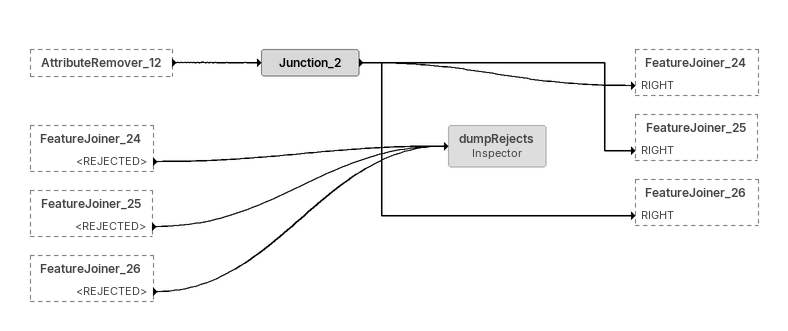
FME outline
AttributeRemover_12 [outside]
    -> Junction_2
FeatureJoiner_24 [outside]
    <REJECTED> -> dumpRejects
FeatureJoiner_25 [outside]
    <REJECTED> -> dumpRejects
FeatureJoiner_26 [outside]
    <REJECTED> -> dumpRejects
Junction_2
    -> FeatureJoiner_24 [RIGHT]
    -> FeatureJoiner_25 [RIGHT]
    -> FeatureJoiner_26 [RIGHT]
dumpRejects: Inspector [off]
